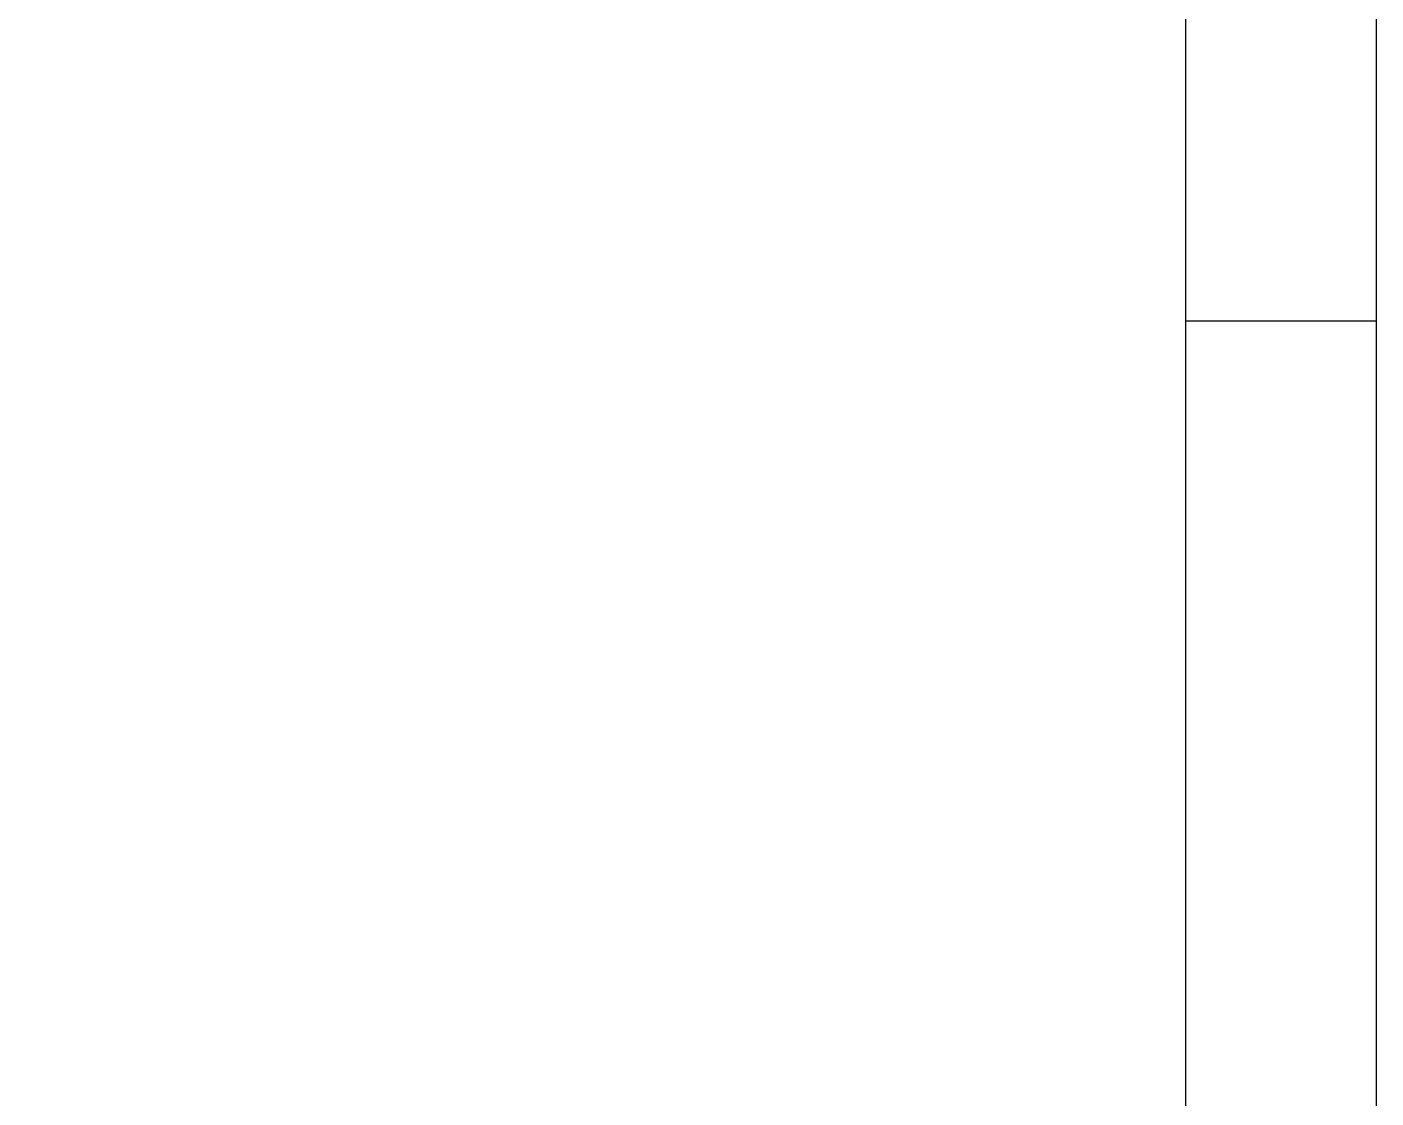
# Model space of a CAD drawing. Extents: x -61 to 349, y -42 to 245.
# Drawn here: x 313.39 to 348.89, y -11.13 to 17.05 of the extents above; entities that cross this region are included whole.
import ezdxf

# ---------------------------------------------------------------- set-up
doc = ezdxf.new("R2010")
doc.units = 0
doc.layers.add('BOARD_GEOMETRY_DIMENSION', color=2, linetype='CONTINUOUS')
doc.layers.add('BOARD_GEOMETRY_SILKSCREEN_TOP', color=1, linetype='CONTINUOUS')

msp = doc.modelspace()

# ---------------------------------------------------------------- linework, layer by layer
at = {"layer": 'BOARD_GEOMETRY_DIMENSION'}
msp.add_lwpolyline([(-61.1124, -42.1894), (-61.1124, 244.810534), (348.887542, 244.810534), (348.887542, -42.1894)], close=True, dxfattribs=at)
for points in [[(343.887552, -37.189156), (343.887552, 226.160838)], [(348.887542, 9.310624), (343.887552, 9.310624)]]:
    msp.add_lwpolyline(points, dxfattribs=at)
at = {"layer": 'BOARD_GEOMETRY_SILKSCREEN_TOP'}
msp.add_lwpolyline([(-61.1124, -42.1894), (-61.1124, 244.810534), (348.887542, 244.810534), (348.887542, -42.1894)], close=True, dxfattribs=at)
for points in [[(343.887552, -37.189156), (343.887552, 226.160838)], [(348.887542, 9.310624), (343.887552, 9.310624)]]:
    msp.add_lwpolyline(points, dxfattribs=at)

doc.saveas('drawing.dxf')
